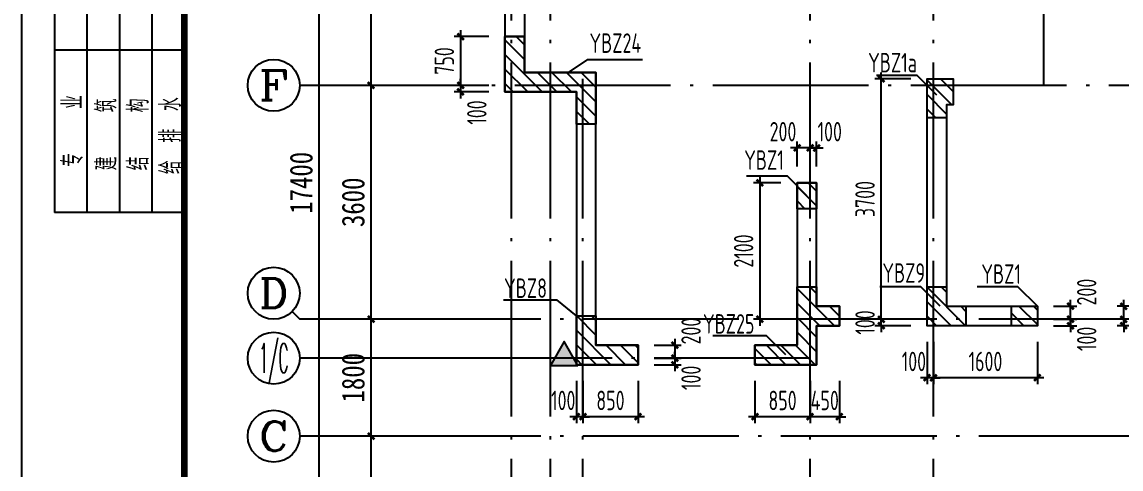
# Model space of a CAD drawing. Extents: x -144902 to 588294, y -160863 to 65494.
# Drawn here: x -20400 to -3474, y 45546 to 52426 of the extents above; entities that cross this region are included whole.
import ezdxf
from ezdxf.enums import TextEntityAlignment as Align

# ---------------------------------------------------------------- set-up
doc = ezdxf.new("R2010")
doc.units = 0
doc.header["$LTSCALE"] = 100
doc.linetypes.add('ACAD_ISO04W100', pattern=[30.5, 24, -3, 0.5, -3])
doc.linetypes.add('DASHED', pattern=[0.75, 0.5, -0.25])
doc.layers.get('0').update_dxf_attribs({"linetype": 'CONTINUOUS'})
doc.layers.get('Defpoints').update_dxf_attribs({"linetype": 'CONTINUOUS'})
for name, color, linetype in [('1508', 2, 'CONTINUOUS'), ('AXIS', 3, 'CONTINUOUS'), ('AXIS_TEXT', 7, 'CONTINUOUS'), ('colu', 255, 'CONTINUOUS'), ('COLU_DASH', 9, 'DASHED'), ('DIM', 3, 'CONTINUOUS'), ('DOTE', 253, 'ACAD_ISO04W100'), ('hatch1', 253, 'CONTINUOUS'), ('PUB_TITLE', 4, 'CONTINUOUS'), ('TEXT', 7, 'CONTINUOUS'), ('THIN', 7, 'CONTINUOUS'), ('tk', 7, 'CONTINUOUS'), ('砼墙', 3, 'CONTINUOUS'), ('门', 174, 'CONTINUOUS')]:
    doc.layers.add(name, color=color, linetype=linetype)
doc.styles.add('_HZTXT', font='complex.shx', dxfattribs={"width": 0.7, "bigfont": 'tssdchn.shx'})
doc.styles.add('COMPLEX', font='COMPLEX')
doc.styles.add('DIM_FONT', font='SIMHEI.TTF', dxfattribs={"width": 0.8})
doc.styles.add('DX', font='tssdeng.shx', dxfattribs={"width": 0.7, "bigfont": 'tssdchn.shx'})
doc.styles.get("Standard").update_dxf_attribs({"font": 'tssdeng.shx', "width": 0.7, "bigfont": 'tssdchn.shx'})
doc.styles.add('TSSD_Dimension', font='Tssdeng.shx', dxfattribs={"width": 0.7, "bigfont": 'tssdchn.shx'})
doc.dimstyles.new('_TCH_ARCH&&100', dxfattribs={"dimtxt": 350, "dimasz": 100, "dimexe": 250, "dimexo": 300, "dimgap": 100, "dimtad": 1, "dimdec": 0, "dimzin": 0, "dimdsep": 46, "dimtxsty": 'DIM_FONT', "dimblk": 'ARCHTICK', "dimcen": 0.09, "dimclrt": 7, "dimazin": 2, "dimtfac": 1, "dimtdec": 0, "dimtix": 1, "dimtmove": 2, "dimatfit": 3, "dimfxl": 1, "dimtolj": 1, "dimtzin": 0, "dimarcsym": 0})
doc.dimstyles.new('TSSD_100_100', dxfattribs={"dimtxt": 300, "dimasz": 100, "dimexe": 100, "dimexo": 250, "dimgap": 100, "dimtad": 1, "dimdec": 0, "dimzin": 0, "dimdsep": 46, "dimtxsty": 'TSSD_Dimension', "dimblk": 'ARCHTICK', "dimcen": 0, "dimdle": 100, "dimclrt": 7, "dimadec": 0, "dimazin": 0, "dimtfac": 1, "dimtdec": 0, "dimtix": 1, "dimtmove": 2, "dimatfit": 3, "dimfxl": 1, "dimtolj": 1, "dimtzin": 0, "dimarcsym": 0})
pattern_1 = [(135, (18775.13, -16.22), (112.2532, 112.2532), [])]

# ---------------------------------------------------------------- blocks, each defined once
blk = doc.blocks.new('A1tk')
at = {"layer": 'PUB_TITLE'}
for p, q in [((500, 58400), (500, 43400)), ((1000, 58400), (1000, 43400)), ((1500, 58400), (1500, 43400)), ((2000, 58400), (2000, 43400)), ((2500, 45900), (500, 45900)), ((2500, 43400), (500, 43400))]:
    blk.add_line(p, q, dxfattribs=at)
at = {"layer": 'tk', "color": 5}
blk.add_lwpolyline([(0, 0), (0, 59400), (84100, 59400), (84100, 0)], close=True, dxfattribs=at)
at = {"layer": 'tk', "const_width": 100}
blk.add_lwpolyline([(2500, 1000), (83100, 1000), (83100, 58400), (2500, 58400)], close=True, dxfattribs=at)
at = {"layer": 'PUB_TITLE', "style": 'DX', "width": 0.7}
for s, p in [('专     业', (762, 44655)), ('建     筑', (1283, 44602, 2200)), ('结     构', (1774, 44602, 2200)), ('给  排  水', (2271, 44582, 2200))]:
    blk.add_text(s, height=320, rotation=90, dxfattribs=at).set_placement(p, align=Align.MIDDLE)
blk = doc.blocks.new('_ArchTick')
at = {"color": 0, "linetype": 'ByBlock', "const_width": 0.4}
blk.add_lwpolyline([(-0.5, -0.5), (0.5, 0.5)], dxfattribs=at)
blk = doc.blocks.new('*D507')
at = {"layer": 'AXIS', "color": 0, "lineweight": -2}
for p, q in [((-14162, 46051), (-15273, 46051)), ((-15023, 43051), (-15023, 46051)), ((-14162, 43051), (-15273, 43051))]:
    blk.add_line(p, q, dxfattribs=at)
at = {"layer": 'Defpoints', "color": 0}
for p in [(-15023, 46051), (-13862, 46051), (-13862, 43051)]:
    blk.add_point(p, dxfattribs=at)
at = {"layer": 'AXIS', "color": 0, "lineweight": -2, "xscale": 100, "yscale": 100, "zscale": 100}
for p, rotation in [((-15023, 46051), 90), ((-15023, 43051), 270)]:
    blk.add_blockref('_ArchTick', p, dxfattribs=dict(at, rotation=rotation))
at = {"layer": 'AXIS', "color": 7, "insert": (-15298, 44551), "char_height": 350, "attachment_point": 5, "rotation": 90, "style": 'DIM_FONT'}
blk.add_mtext('\\A1;3000', dxfattribs=at)
blk = doc.blocks.new('*D508')
at = {"layer": 'AXIS', "color": 0, "lineweight": -2}
for p, q in [((-14162, 47851), (-15273, 47851)), ((-15023, 46051), (-15023, 47851)), ((-14162, 46051), (-15273, 46051))]:
    blk.add_line(p, q, dxfattribs=at)
at = {"layer": 'Defpoints', "color": 0}
for p in [(-15023, 47851), (-13862, 47851), (-13862, 46051)]:
    blk.add_point(p, dxfattribs=at)
at = {"layer": 'AXIS', "color": 0, "lineweight": -2, "xscale": 100, "yscale": 100, "zscale": 100}
for p, rotation in [((-15023, 47851), 90), ((-15023, 46051), 270)]:
    blk.add_blockref('_ArchTick', p, dxfattribs=dict(at, rotation=rotation))
at = {"layer": 'AXIS', "color": 7, "insert": (-15298, 46951), "char_height": 350, "attachment_point": 5, "rotation": 90, "style": 'DIM_FONT'}
blk.add_mtext('\\A1;1800', dxfattribs=at)
blk = doc.blocks.new('*D509')
at = {"layer": 'AXIS', "color": 0, "lineweight": -2}
for p, q in [((-14162, 51451), (-15273, 51451)), ((-15023, 47851), (-15023, 51451)), ((-14162, 47851), (-15273, 47851))]:
    blk.add_line(p, q, dxfattribs=at)
at = {"layer": 'Defpoints', "color": 0}
for p in [(-15023, 51451), (-13862, 51451), (-13862, 47851)]:
    blk.add_point(p, dxfattribs=at)
at = {"layer": 'AXIS', "color": 0, "lineweight": -2, "xscale": 100, "yscale": 100, "zscale": 100}
for p, rotation in [((-15023, 51451), 90), ((-15023, 47851), 270)]:
    blk.add_blockref('_ArchTick', p, dxfattribs=dict(at, rotation=rotation))
at = {"layer": 'AXIS', "color": 7, "insert": (-15298, 49651), "char_height": 350, "attachment_point": 5, "rotation": 90, "style": 'DIM_FONT'}
blk.add_mtext('\\A1;3600', dxfattribs=at)
blk = doc.blocks.new('*D510')
at = {"layer": 'AXIS', "color": 0, "lineweight": -2}
for p, q in [((-14162, 54451), (-15273, 54451)), ((-15023, 51451), (-15023, 54451)), ((-14162, 51451), (-15273, 51451))]:
    blk.add_line(p, q, dxfattribs=at)
at = {"layer": 'Defpoints', "color": 0}
for p in [(-15023, 54451), (-13862, 54451), (-13862, 51451)]:
    blk.add_point(p, dxfattribs=at)
at = {"layer": 'AXIS', "color": 0, "lineweight": -2, "xscale": 100, "yscale": 100, "zscale": 100}
for p, rotation in [((-15023, 54451), 90), ((-15023, 51451), 270)]:
    blk.add_blockref('_ArchTick', p, dxfattribs=dict(at, rotation=rotation))
at = {"layer": 'AXIS', "color": 7, "insert": (-15298, 52951), "char_height": 350, "attachment_point": 5, "rotation": 90, "style": 'DIM_FONT'}
blk.add_mtext('\\A1;3000', dxfattribs=at)
blk = doc.blocks.new('*D513')
at = {"layer": 'AXIS', "color": 0, "lineweight": -2}
for p, q in [((-14162, 58651), (-16073, 58651)), ((-15823, 41251), (-15823, 58651)), ((-14162, 41251), (-16073, 41251))]:
    blk.add_line(p, q, dxfattribs=at)
at = {"layer": 'Defpoints', "color": 0}
for p in [(-15823, 58651), (-13862, 58651, 0), (-13862, 41251)]:
    blk.add_point(p, dxfattribs=at)
at = {"layer": 'AXIS', "color": 0, "lineweight": -2, "xscale": 100, "yscale": 100, "zscale": 100}
for p, rotation in [((-15823, 58651), 90), ((-15823, 41251), 270)]:
    blk.add_blockref('_ArchTick', p, dxfattribs=dict(at, rotation=rotation))
at = {"layer": 'AXIS', "color": 7, "insert": (-16098, 49951), "char_height": 350, "attachment_point": 5, "rotation": 90, "style": 'DIM_FONT'}
blk.add_mtext('\\A1;17400', dxfattribs=at)
blk = doc.blocks.new('_AXISO')
blk.add_circle((0, 0), 0.5)
at = {"layer": 'AXIS_TEXT', "style": 'COMPLEX', "width": 1.041667}
blk.add_attdef('A', text='', height=0.56, dxfattribs=at).set_placement((-0.25, -0.28), (0.25, -0.28), align=Align.FIT)
blk = doc.blocks.new('*D581')
at = {"layer": 'Defpoints', "color": 0}
for p in [(-8262, 47151), (-7812, 47151), (-8262, 46351)]:
    blk.add_point(p, dxfattribs=at)
at = {"layer": 'DIM', "color": 0, "lineweight": -2}
for p, q in [((-8262, 46901), (-8262, 46251)), ((-7812, 46901), (-7812, 46251)), ((-8262, 46351), (-8362, 46351)), ((-7812, 46351), (-8262, 46351)), ((-7812, 46351), (-7712, 46351))]:
    blk.add_line(p, q, dxfattribs=at)
at = {"layer": 'DIM', "color": 0, "lineweight": -2, "xscale": 100, "yscale": 100, "zscale": 100}
blk.add_blockref('_ArchTick', (-8262, 46351), dxfattribs=at)
at = {"layer": 'DIM', "color": 0, "lineweight": -2, "xscale": 100, "yscale": 100, "zscale": 100, "rotation": 180.0000000000009}
blk.add_blockref('_ArchTick', (-7812, 46351), dxfattribs=at)
at = {"layer": 'DIM', "color": 7, "insert": (-8037, 46601), "char_height": 300, "attachment_point": 5, "style": 'TSSD_Dimension'}
blk.add_mtext('\\A1;450', dxfattribs=at)
blk = doc.blocks.new('*D582')
at = {"layer": 'Defpoints', "color": 0}
for p in [(-9112, 47151), (-8262, 47151), (-9112, 46351)]:
    blk.add_point(p, dxfattribs=at)
at = {"layer": 'DIM', "color": 0, "lineweight": -2}
for p, q in [((-9112, 46901), (-9112, 46251)), ((-8262, 46901), (-8262, 46251)), ((-8162, 46351), (-9212, 46351))]:
    blk.add_line(p, q, dxfattribs=at)
at = {"layer": 'DIM', "color": 0, "lineweight": -2, "xscale": 100, "yscale": 100, "zscale": 100}
for p, rotation in [((-9112, 46351), 179.9999999999995), ((-8262, 46351), 359.9999999999995)]:
    blk.add_blockref('_ArchTick', p, dxfattribs=dict(at, rotation=rotation))
at = {"layer": 'DIM', "color": 7, "insert": (-8687, 46601), "char_height": 300, "attachment_point": 5, "style": 'TSSD_Dimension'}
blk.add_mtext('\\A1;850', dxfattribs=at)
blk = doc.blocks.new('*D590')
at = {"layer": 'Defpoints', "color": 0}
for p in [(-6362, 47751), (-4762, 47751), (-6362, 46951)]:
    blk.add_point(p, dxfattribs=at)
at = {"layer": 'DIM', "color": 0, "lineweight": -2}
for p, q in [((-6362, 47501), (-6362, 46851)), ((-4762, 47501), (-4762, 46851)), ((-4662, 46951), (-6462, 46951))]:
    blk.add_line(p, q, dxfattribs=at)
at = {"layer": 'DIM', "color": 0, "lineweight": -2, "xscale": 100, "yscale": 100, "zscale": 100, "rotation": 180}
blk.add_blockref('_ArchTick', (-6362, 46951), dxfattribs=at)
at = {"layer": 'DIM', "color": 0, "lineweight": -2, "xscale": 100, "yscale": 100, "zscale": 100}
blk.add_blockref('_ArchTick', (-4762, 46951), dxfattribs=at)
at = {"layer": 'DIM', "color": 7, "insert": (-5562, 47201), "char_height": 300, "attachment_point": 5, "style": 'TSSD_Dimension'}
blk.add_mtext('\\A1;1600', dxfattribs=at)
blk = doc.blocks.new('*D591')
at = {"layer": 'Defpoints', "color": 0}
for p in [(-6462, 47751), (-6362, 47751), (-6462, 46951)]:
    blk.add_point(p, dxfattribs=at)
at = {"layer": 'DIM', "color": 0, "lineweight": -2}
for p, q in [((-6462, 47501), (-6462, 46851)), ((-6362, 47501), (-6362, 46851)), ((-6462, 46951), (-6562, 46951)), ((-6362, 46951), (-6462, 46951)), ((-6362, 46951), (-6262, 46951))]:
    blk.add_line(p, q, dxfattribs=at)
at = {"layer": 'DIM', "color": 0, "lineweight": -2, "xscale": 100, "yscale": 100, "zscale": 100}
blk.add_blockref('_ArchTick', (-6462, 46951), dxfattribs=at)
at = {"layer": 'DIM', "color": 0, "lineweight": -2, "xscale": 100, "yscale": 100, "zscale": 100, "rotation": 180}
blk.add_blockref('_ArchTick', (-6362, 46951), dxfattribs=at)
at = {"layer": 'DIM', "color": 7, "insert": (-6664, 47201), "char_height": 300, "attachment_point": 5, "style": 'TSSD_Dimension'}
blk.add_mtext('\\A1;100', dxfattribs=at)
blk = doc.blocks.new('*D668')
at = {"layer": 'Defpoints', "color": 0}
for p in [(-12962, 52201), (-13645, 51451), (-12962, 51451)]:
    blk.add_point(p, dxfattribs=at)
at = {"layer": 'DIM', "color": 0, "lineweight": -2}
for p, q in [((-13645, 52301), (-13645, 51351)), ((-13212, 52201), (-13745, 52201)), ((-13212, 51451), (-13745, 51451))]:
    blk.add_line(p, q, dxfattribs=at)
at = {"layer": 'DIM', "color": 0, "lineweight": -2, "xscale": 100, "yscale": 100, "zscale": 100}
for p, rotation in [((-13645, 52201), 90), ((-13645, 51451), 270)]:
    blk.add_blockref('_ArchTick', p, dxfattribs=dict(at, rotation=rotation))
at = {"layer": 'DIM', "color": 7, "insert": (-13895, 51826), "char_height": 300, "attachment_point": 5, "rotation": 90, "style": 'TSSD_Dimension'}
blk.add_mtext('\\A1;750', dxfattribs=at)
blk = doc.blocks.new('*D669')
at = {"layer": 'Defpoints', "color": 0}
for p in [(-13645, 51351), (-12962, 51451), (-12962, 51351)]:
    blk.add_point(p, dxfattribs=at)
at = {"layer": 'DIM', "color": 0, "lineweight": -2}
for p, q in [((-13645, 51451), (-13645, 51551)), ((-13212, 51451), (-13745, 51451)), ((-13212, 51351), (-13745, 51351)), ((-13645, 51451), (-13645, 51351)), ((-13645, 51351), (-13645, 51251))]:
    blk.add_line(p, q, dxfattribs=at)
at = {"layer": 'DIM', "color": 0, "lineweight": -2, "xscale": 100, "yscale": 100, "zscale": 100}
for p, rotation in [((-13645, 51451), 270), ((-13645, 51351), 90)]:
    blk.add_blockref('_ArchTick', p, dxfattribs=dict(at, rotation=rotation))
at = {"layer": 'DIM', "color": 7, "insert": (-13395, 51033), "char_height": 300, "attachment_point": 5, "rotation": 90, "style": 'TSSD_Dimension'}
blk.add_mtext('\\A1;100', dxfattribs=at)
blk = doc.blocks.new('*D670')
at = {"layer": 'Defpoints', "color": 0}
for p in [(-10912, 47451), (-10912, 47251), (-10346, 47251)]:
    blk.add_point(p, dxfattribs=at)
at = {"layer": 'DIM', "color": 0, "lineweight": -2}
for p, q in [((-10662, 47451), (-10246, 47451)), ((-10346, 47551), (-10346, 47151)), ((-10662, 47251), (-10246, 47251))]:
    blk.add_line(p, q, dxfattribs=at)
at = {"layer": 'DIM', "color": 0, "lineweight": -2, "xscale": 100, "yscale": 100, "zscale": 100}
for p, rotation in [((-10346, 47451), 90), ((-10346, 47251), 270)]:
    blk.add_blockref('_ArchTick', p, dxfattribs=dict(at, rotation=rotation))
at = {"layer": 'DIM', "color": 7, "insert": (-10096, 47669), "char_height": 300, "attachment_point": 5, "rotation": 90, "style": 'TSSD_Dimension'}
blk.add_mtext('\\A1;200', dxfattribs=at)
blk = doc.blocks.new('*D671')
at = {"layer": 'Defpoints', "color": 0}
for p in [(-10912, 47251), (-10912, 47151), (-10346, 47151)]:
    blk.add_point(p, dxfattribs=at)
at = {"layer": 'DIM', "color": 0, "lineweight": -2}
for p, q in [((-10662, 47251), (-10246, 47251)), ((-10346, 47251), (-10346, 47351)), ((-10346, 47251), (-10346, 47151)), ((-10662, 47151), (-10246, 47151)), ((-10346, 47151), (-10346, 47051))]:
    blk.add_line(p, q, dxfattribs=at)
at = {"layer": 'DIM', "color": 0, "lineweight": -2, "xscale": 100, "yscale": 100, "zscale": 100}
for p, rotation in [((-10346, 47251), 270), ((-10346, 47151), 90)]:
    blk.add_blockref('_ArchTick', p, dxfattribs=dict(at, rotation=rotation))
at = {"layer": 'DIM', "color": 7, "insert": (-10096, 46949), "char_height": 300, "attachment_point": 5, "rotation": 90, "style": 'TSSD_Dimension'}
blk.add_mtext('\\A1;100', dxfattribs=at)
blk = doc.blocks.new('*D672')
at = {"layer": 'Defpoints', "color": 0}
for p in [(-11762, 47151), (-10912, 47151), (-11762, 46351)]:
    blk.add_point(p, dxfattribs=at)
at = {"layer": 'DIM', "color": 0, "lineweight": -2}
for p, q in [((-11762, 46901), (-11762, 46251)), ((-10912, 46901), (-10912, 46251)), ((-10812, 46351), (-11862, 46351))]:
    blk.add_line(p, q, dxfattribs=at)
at = {"layer": 'DIM', "color": 0, "lineweight": -2, "xscale": 100, "yscale": 100, "zscale": 100, "rotation": 180}
blk.add_blockref('_ArchTick', (-11762, 46351), dxfattribs=at)
at = {"layer": 'DIM', "color": 0, "lineweight": -2, "xscale": 100, "yscale": 100, "zscale": 100}
blk.add_blockref('_ArchTick', (-10912, 46351), dxfattribs=at)
at = {"layer": 'DIM', "color": 7, "insert": (-11337, 46601), "char_height": 300, "attachment_point": 5, "style": 'TSSD_Dimension'}
blk.add_mtext('\\A1;850', dxfattribs=at)
blk = doc.blocks.new('*D673')
at = {"layer": 'Defpoints', "color": 0}
for p in [(-11862, 47151), (-11762, 47151), (-11862, 46351)]:
    blk.add_point(p, dxfattribs=at)
at = {"layer": 'DIM', "color": 0, "lineweight": -2}
for p, q in [((-11862, 46901), (-11862, 46251)), ((-11762, 46901), (-11762, 46251)), ((-11862, 46351), (-11962, 46351)), ((-11762, 46351), (-11862, 46351)), ((-11762, 46351), (-11662, 46351))]:
    blk.add_line(p, q, dxfattribs=at)
at = {"layer": 'DIM', "color": 0, "lineweight": -2, "xscale": 100, "yscale": 100, "zscale": 100}
blk.add_blockref('_ArchTick', (-11862, 46351), dxfattribs=at)
at = {"layer": 'DIM', "color": 0, "lineweight": -2, "xscale": 100, "yscale": 100, "zscale": 100, "rotation": 180}
blk.add_blockref('_ArchTick', (-11762, 46351), dxfattribs=at)
at = {"layer": 'DIM', "color": 7, "insert": (-12064, 46601), "char_height": 300, "attachment_point": 5, "style": 'TSSD_Dimension'}
blk.add_mtext('\\A1;100', dxfattribs=at)
blk = doc.blocks.new('*D717')
at = {"layer": 'Defpoints', "color": 0}
for p in [(-7166, 47851), (-6462, 47851), (-6462, 47751)]:
    blk.add_point(p, dxfattribs=at)
at = {"layer": 'DIM', "color": 0, "lineweight": -2}
for p, q in [((-7166, 47851), (-7166, 47951)), ((-6712, 47851), (-7266, 47851)), ((-6712, 47751), (-7266, 47751)), ((-7166, 47751), (-7166, 47851)), ((-7166, 47751), (-7166, 47651))]:
    blk.add_line(p, q, dxfattribs=at)
at = {"layer": 'DIM', "color": 0, "lineweight": -2, "xscale": 100, "yscale": 100, "zscale": 100}
for p, rotation in [((-7166, 47851), 270), ((-7166, 47751), 90)]:
    blk.add_blockref('_ArchTick', p, dxfattribs=dict(at, rotation=rotation))
at = {"layer": 'DIM', "color": 7, "insert": (-7416, 47801), "char_height": 300, "attachment_point": 5, "rotation": 90, "style": 'TSSD_Dimension'}
blk.add_mtext('\\A1;100', dxfattribs=at)
blk = doc.blocks.new('*D718')
at = {"layer": 'Defpoints', "color": 0}
for p in [(-7166, 51551), (-6462, 51551), (-6462, 47851)]:
    blk.add_point(p, dxfattribs=at)
at = {"layer": 'DIM', "color": 0, "lineweight": -2}
for p, q in [((-7166, 47751), (-7166, 51651)), ((-6712, 51551), (-7266, 51551)), ((-6712, 47851), (-7266, 47851))]:
    blk.add_line(p, q, dxfattribs=at)
at = {"layer": 'DIM', "color": 0, "lineweight": -2, "xscale": 100, "yscale": 100, "zscale": 100}
for p, rotation in [((-7166, 51551), 90), ((-7166, 47851), 270)]:
    blk.add_blockref('_ArchTick', p, dxfattribs=dict(at, rotation=rotation))
at = {"layer": 'DIM', "color": 7, "insert": (-7416, 49701), "char_height": 300, "attachment_point": 5, "rotation": 90, "style": 'TSSD_Dimension'}
blk.add_mtext('\\A1;3700', dxfattribs=at)
blk = doc.blocks.new('*D719')
at = {"layer": 'Defpoints', "color": 0}
for p in [(-8462, 49951), (-9036, 47851), (-8462, 47851)]:
    blk.add_point(p, dxfattribs=at)
at = {"layer": 'DIM', "color": 0, "lineweight": -2}
for p, q in [((-8712, 49951), (-9136, 49951)), ((-9036, 50051), (-9036, 47751)), ((-8712, 47851), (-9136, 47851))]:
    blk.add_line(p, q, dxfattribs=at)
at = {"layer": 'DIM', "color": 0, "lineweight": -2, "xscale": 100, "yscale": 100, "zscale": 100}
for p, rotation in [((-9036, 49951), 90), ((-9036, 47851), 270)]:
    blk.add_blockref('_ArchTick', p, dxfattribs=dict(at, rotation=rotation))
at = {"layer": 'DIM', "color": 7, "insert": (-9286, 48901), "char_height": 300, "attachment_point": 5, "rotation": 90, "style": 'TSSD_Dimension'}
blk.add_mtext('\\A1;2100', dxfattribs=at)
blk = doc.blocks.new('*D722')
at = {"layer": 'Defpoints', "color": 0}
for p in [(-3433, 47851), (-2828, 47851), (-2662, 47751)]:
    blk.add_point(p, dxfattribs=at)
at = {"layer": 'DIM', "color": 0, "lineweight": -2}
for p, q in [((-3433, 47851), (-3433, 47951)), ((-3078, 47851), (-3533, 47851)), ((-2912, 47751), (-3533, 47751)), ((-3433, 47751), (-3433, 47851)), ((-3433, 47751), (-3433, 47651))]:
    blk.add_line(p, q, dxfattribs=at)
at = {"layer": 'DIM', "color": 0, "lineweight": -2, "xscale": 100, "yscale": 100, "zscale": 100}
for p, rotation in [((-3433, 47851), 270), ((-3433, 47751), 90)]:
    blk.add_blockref('_ArchTick', p, dxfattribs=dict(at, rotation=rotation))
at = {"layer": 'DIM', "color": 7, "insert": (-3183, 47549), "char_height": 300, "attachment_point": 5, "rotation": 90, "style": 'TSSD_Dimension'}
blk.add_mtext('\\A1;100', dxfattribs=at)
blk = doc.blocks.new('*D723')
at = {"layer": 'Defpoints', "color": 0}
for p in [(-3433, 48051), (-2662, 48051), (-2828, 47851)]:
    blk.add_point(p, dxfattribs=at)
at = {"layer": 'DIM', "color": 0, "lineweight": -2}
for p, q in [((-3433, 48051), (-3433, 48151)), ((-2912, 48051), (-3533, 48051)), ((-3433, 47851), (-3433, 48051)), ((-3078, 47851), (-3533, 47851)), ((-3433, 47851), (-3433, 47751))]:
    blk.add_line(p, q, dxfattribs=at)
at = {"layer": 'DIM', "color": 0, "lineweight": -2, "xscale": 100, "yscale": 100, "zscale": 100}
for p, rotation in [((-3433, 48051), 270), ((-3433, 47851), 90)]:
    blk.add_blockref('_ArchTick', p, dxfattribs=dict(at, rotation=rotation))
at = {"layer": 'DIM', "color": 7, "insert": (-3183, 48269), "char_height": 300, "attachment_point": 5, "rotation": 90, "style": 'TSSD_Dimension'}
blk.add_mtext('\\A1;200', dxfattribs=at)
blk = doc.blocks.new('*D724')
at = {"layer": 'Defpoints', "color": 0}
for p in [(-4762, 47851), (-4762, 47751), (-4253, 47851)]:
    blk.add_point(p, dxfattribs=at)
at = {"layer": 'DIM', "color": 0, "lineweight": -2}
for p, q in [((-4253, 47851), (-4253, 47951)), ((-4512, 47851), (-4153, 47851)), ((-4512, 47751), (-4153, 47751)), ((-4253, 47751), (-4253, 47851)), ((-4253, 47751), (-4253, 47651))]:
    blk.add_line(p, q, dxfattribs=at)
at = {"layer": 'DIM', "color": 0, "lineweight": -2, "xscale": 100, "yscale": 100, "zscale": 100}
for p, rotation in [((-4253, 47851), 270), ((-4253, 47751), 90)]:
    blk.add_blockref('_ArchTick', p, dxfattribs=dict(at, rotation=rotation))
at = {"layer": 'DIM', "color": 7, "insert": (-4003, 47549), "char_height": 300, "attachment_point": 5, "rotation": 90, "style": 'TSSD_Dimension'}
blk.add_mtext('\\A1;100', dxfattribs=at)
blk = doc.blocks.new('*D725')
at = {"layer": 'Defpoints', "color": 0}
for p in [(-4762, 48051), (-4253, 48051), (-4762, 47851)]:
    blk.add_point(p, dxfattribs=at)
at = {"layer": 'DIM', "color": 0, "lineweight": -2}
for p, q in [((-4253, 48051), (-4253, 48151)), ((-4512, 48051), (-4153, 48051)), ((-4253, 47851), (-4253, 48051)), ((-4512, 47851), (-4153, 47851)), ((-4253, 47851), (-4253, 47751))]:
    blk.add_line(p, q, dxfattribs=at)
at = {"layer": 'DIM', "color": 0, "lineweight": -2, "xscale": 100, "yscale": 100, "zscale": 100}
for p, rotation in [((-4253, 48051), 270), ((-4253, 47851), 90)]:
    blk.add_blockref('_ArchTick', p, dxfattribs=dict(at, rotation=rotation))
at = {"layer": 'DIM', "color": 7, "insert": (-4003, 48269), "char_height": 300, "attachment_point": 5, "rotation": 90, "style": 'TSSD_Dimension'}
blk.add_mtext('\\A1;200', dxfattribs=at)
blk = doc.blocks.new('*D728')
at = {"layer": 'Defpoints', "color": 0}
for p in [(-8262, 50488), (-8262, 49951), (-8162, 49951)]:
    blk.add_point(p, dxfattribs=at)
at = {"layer": 'DIM', "color": 0, "lineweight": -2}
for p, q in [((-8262, 50488), (-8362, 50488)), ((-8262, 50201), (-8262, 50588)), ((-8162, 50488), (-8262, 50488)), ((-8162, 50201), (-8162, 50588)), ((-8162, 50488), (-8062, 50488))]:
    blk.add_line(p, q, dxfattribs=at)
at = {"layer": 'DIM', "color": 0, "lineweight": -2, "xscale": 100, "yscale": 100, "zscale": 100}
blk.add_blockref('_ArchTick', (-8262, 50488), dxfattribs=at)
at = {"layer": 'DIM', "color": 0, "lineweight": -2, "xscale": 100, "yscale": 100, "zscale": 100, "rotation": 180}
blk.add_blockref('_ArchTick', (-8162, 50488), dxfattribs=at)
at = {"layer": 'DIM', "color": 7, "insert": (-7960, 50738), "char_height": 300, "attachment_point": 5, "style": 'TSSD_Dimension'}
blk.add_mtext('\\A1;100', dxfattribs=at)
blk = doc.blocks.new('*D729')
at = {"layer": 'Defpoints', "color": 0}
for p in [(-8462, 50488), (-8462, 49951), (-8262, 49951)]:
    blk.add_point(p, dxfattribs=at)
at = {"layer": 'DIM', "color": 0, "lineweight": -2}
for p, q in [((-8462, 50488), (-8562, 50488)), ((-8462, 50201), (-8462, 50588)), ((-8262, 50488), (-8462, 50488)), ((-8262, 50201), (-8262, 50588)), ((-8262, 50488), (-8162, 50488))]:
    blk.add_line(p, q, dxfattribs=at)
at = {"layer": 'DIM', "color": 0, "lineweight": -2, "xscale": 100, "yscale": 100, "zscale": 100}
blk.add_blockref('_ArchTick', (-8462, 50488), dxfattribs=at)
at = {"layer": 'DIM', "color": 0, "lineweight": -2, "xscale": 100, "yscale": 100, "zscale": 100, "rotation": 180}
blk.add_blockref('_ArchTick', (-8262, 50488), dxfattribs=at)
at = {"layer": 'DIM', "color": 7, "insert": (-8680, 50738), "char_height": 300, "attachment_point": 5, "style": 'TSSD_Dimension'}
blk.add_mtext('\\A1;200', dxfattribs=at)

msp = doc.modelspace()

# ---------------------------------------------------------------- hatches: boundary and pattern name
at = {"layer": 'hatch1'}
h = msp.add_hatch(dxfattribs=at)
h.set_pattern_fill('ANSI31', color=256, scale=50, style=0)
h.set_pattern_definition(pattern_1)
h.paths.add_polyline_path([(-11561.704, 51651.405), (-11561.704, 50851.407), (-11861.704, 50851.407), (-11861.704, 51351.408), (-12961.704, 51351.419), (-12961.704, 52201.418), (-12661.704, 52201.418), (-12661.704, 51651.416)])
h = msp.add_hatch(dxfattribs=at)
h.set_pattern_fill('ANSI31', color=256, scale=50, style=0)
h.set_pattern_definition([(135, (13432.28, -16.22), (112.2532, 112.2532), [])])
h.paths.add_polyline_path([(-6161.704, 50951.418), (-6461.704, 50951.418), (-6461.704, 51551.418), (-6061.704, 51551.418), (-6061.704, 51151.418), (-6161.704, 51151.418)])
h = msp.add_hatch(dxfattribs=at)
h.set_pattern_fill('ANSI31', color=256, scale=50, style=0)
h.set_pattern_definition(pattern_1)
h.paths.add_polyline_path([(-8161.704, 49951.407), (-8161.704, 49551.407), (-8461.704, 49551.407), (-8461.704, 49951.407)])
h = msp.add_hatch(dxfattribs=at)
h.set_pattern_fill('ANSI31', color=256, scale=50, style=0)
h.set_pattern_definition(pattern_1)
h.paths.add_polyline_path([(-7811.704, 48051.418), (-7811.704, 47751.418), (-8161.704, 47751.418), (-8161.704, 47151.417), (-9111.704, 47151.417), (-9111.704, 47451.417), (-8461.704, 47451.417), (-8461.704, 48351.418), (-8161.704, 48351.418), (-8161.704, 48051.418)])
h = msp.add_hatch(dxfattribs=at)
h.set_pattern_fill('ANSI31', color=256, scale=50, style=0)
h.set_pattern_definition(pattern_1)
h.paths.add_polyline_path([(-5861.704, 48051.407), (-5861.704, 47751.407), (-6461.704, 47751.407), (-6461.704, 48351.407), (-6161.704, 48351.407), (-6161.704, 48051.407)])
h = msp.add_hatch(dxfattribs=at)
h.set_pattern_fill('ANSI31', color=256, scale=50, style=0)
h.set_pattern_definition(pattern_1)
h.paths.add_polyline_path([(-10911.704, 47451.417), (-10911.704, 47151.417), (-11861.704, 47151.417), (-11861.704, 47901.407), (-11561.704, 47901.407), (-11561.704, 47451.417)])
h = msp.add_hatch(dxfattribs=at)
h.set_pattern_fill('ANSI31', color=256, scale=50, style=0)
h.set_pattern_definition(pattern_1)
h.paths.add_polyline_path([(-4761.704, 48051.407), (-4761.704, 47751.407), (-5161.704, 47751.407), (-5161.704, 48051.407)])
at = {"layer": 'TEXT'}
msp.add_hatch(color=256, dxfattribs=at).paths.add_polyline_path([(-12049.615, 47505.888), (-11837.525, 47138.538), (-12261.704, 47138.538)])

# ---------------------------------------------------------------- linework, layer by layer
at = {"layer": 'AXIS'}
for p, q in [((-13461.704, 51451.407, 0), (-16123.062, 51451.407, 0)), ((-16240.22, 47968.564, 0), (-16123.062, 47851.407, 0)), ((-13461.704, 47851.407, 0), (-16123.062, 47851.407, 0)), ((-13461.704, 47251.407, 0), (-16123.062, 47251.407, 0)), ((-13461.704, 46051.407, 0), (-16123.062, 46051.407, 0))]:
    msp.add_line(p, q, dxfattribs=at)
at = {"layer": 'colu', "color": 1}
for points in [[(-11561.704, 51651.405), (-11561.704, 50851.407), (-11861.704, 50851.407), (-11861.704, 51351.408), (-12961.704, 51351.419), (-12961.704, 52201.418), (-12661.704, 52201.418), (-12661.704, 51651.416), (-11561.704, 51651.405)], [(-6161.704, 50951.418), (-6461.704, 50951.418), (-6461.704, 51551.418), (-6061.704, 51551.418), (-6061.704, 51151.418), (-6161.704, 51151.418), (-6161.704, 50951.418)], [(-8161.704, 49951.407), (-8161.704, 49551.407), (-8461.704, 49551.407), (-8461.704, 49951.407), (-8161.704, 49951.407)], [(-7811.704, 48051.418), (-7811.704, 47751.418), (-8161.704, 47751.418), (-8161.704, 47151.417), (-9111.704, 47151.417), (-9111.704, 47451.417), (-8461.704, 47451.417), (-8461.704, 48351.418), (-8161.704, 48351.418), (-8161.704, 48051.418), (-7811.704, 48051.418)], [(-5861.704, 48051.407), (-5861.704, 47751.407), (-6461.704, 47751.407), (-6461.704, 48351.407), (-6161.704, 48351.407), (-6161.704, 48051.407), (-5861.704, 48051.407)], [(-10911.704, 47451.417), (-10911.704, 47151.417), (-11861.704, 47151.417), (-11861.704, 47901.407), (-11561.704, 47901.407), (-11561.704, 47451.417), (-10911.704, 47451.417)], [(-4761.704, 48051.407), (-4761.704, 47751.407), (-5161.704, 47751.407), (-5161.704, 48051.407), (-4761.704, 48051.407)]]:
    msp.add_lwpolyline(points, dxfattribs=at)
at = {"layer": 'COLU_DASH'}
msp.add_line((-6161.704, 50951.418), (-6461.704, 50951.418), dxfattribs=at)
at = {"layer": 'DOTE'}
for p, q in [((-12861.704, 40251.407), (-12861.704, 59651.407)), ((-12261.704, 40251.407), (-12261.704, 59651.407)), ((-8261.704, 40251.407), (-8261.704, 59651.407)), ((-6361.704, 40251.407), (-6361.704, 59651.407)), ((-4661.704, 51451.407), (-4661.704, 59651.407)), ((-11761.704, 40251.407), (-11761.704, 51551.407)), ((17038.296, 51451.407), (-13461.704, 51451.407)), ((27238.296, 47851.407), (-13861.704, 47851.407)), ((-8261.704, 47251.407), (-13861.704, 47251.407)), ((27238.296, 46051.407), (-13861.704, 46051.407))]:
    msp.add_line(p, q, dxfattribs=at)
at = {"layer": 'TEXT'}
msp.add_lwpolyline([(-11837.525, 47138.538), (-12049.615, 47505.888), (-12261.704, 47138.538)], close=True, dxfattribs=at)
at = {"layer": 'THIN', "color": 210}
for p in [(-12986.64, 48151.407), (-11861.704, 47901.407)]:
    msp.add_line(p, (-12161.704, 48151.407), dxfattribs=at)
at = {"layer": 'THIN', "color": 1}
for p in [(-9761.64, 47601.417), (-8636.704, 47301.417)]:
    msp.add_line(p, (-8936.704, 47601.417), dxfattribs=at)
msp.add_lwpolyline([(-11983.615, 51651.409), (-11683.615, 51851.409), (-10843.615, 51851.409)], dxfattribs=at)
at = {"layer": 'THIN', "color": 210}
for points in [[(-6311.704, 51301.418), (-6611.704, 51601.418), (-7241.704, 51601.418)], [(-8311.704, 49751.407), (-8611.704, 50051.407), (-9241.704, 50051.407)], [(-6258.255, 48051.407), (-6558.255, 48351.407), (-7188.255, 48351.407)], [(-4761.704, 48051.407), (-5061.704, 48351.407), (-5691.704, 48351.407)]]:
    msp.add_lwpolyline(points, dxfattribs=at)
at = {"layer": '砼墙', "elevation": 0}
for points in [[(-12961.704, 52201.418), (-12961.704, 51351.419), (-11861.704, 51351.408), (-11861.704, 47151.417), (-10911.704, 47151.417), (-10911.704, 47451.417), (-11561.704, 47451.417), (-11561.704, 51651.405), (-12661.704, 51651.416), (-12661.704, 52201.418)], [(-6461.704, 47751.407), (-6461.704, 51551.418), (-6061.704, 51551.418), (-6061.704, 51151.418), (-6161.704, 51151.418), (-6161.704, 48051.407), (-4761.704, 48051.407), (-4761.704, 47751.407)], [(-9111.704, 47451.417), (-9111.704, 47151.417), (-8161.704, 47151.417), (-8161.704, 47751.418), (-7811.704, 47751.418), (-7811.704, 48051.418), (-8161.704, 48051.418), (-8161.704, 49951.407), (-8461.704, 49951.407), (-8461.704, 48051.418), (-8461.704, 47451.417)]]:
    msp.add_lwpolyline(points, close=True, dxfattribs=at)
at = {"layer": '门'}
for p, q in [((-12961.704, 53701.418), (-12961.704, 52201.418)), ((-12661.704, 53701.418), (-12661.704, 52201.418))]:
    msp.add_line(p, q, dxfattribs=at)

# ---------------------------------------------------------------- block references
at = {"layer": '1508'}
msp.add_blockref('A1tk', (-20399.668, 6094.074), dxfattribs=at)
at = {"layer": 'AXIS'}
ref = msp.add_blockref('_AXISO', (-16523.062, 51451.407, 0), dxfattribs=dict(at, xscale=800, yscale=800, zscale=800))
ref.add_attrib('A', 'F', dxfattribs={"layer": 'AXIS_TEXT', "height": 452.548, "style": '_HZTXT', "width": 1.3125}).set_placement((-16749.336, 51225.133, 0), (-16296.788, 51225.133, 0), align=Align.FIT)
ref = msp.add_blockref('_AXISO', (-16523.062, 48251.407, 0), dxfattribs=dict(at, xscale=800, yscale=800, zscale=800))
ref.add_attrib('A', 'D', dxfattribs={"layer": 'AXIS_TEXT', "height": 452.548, "style": '_HZTXT', "width": 1.235294}).set_placement((-16749.336, 48025.133, 0), (-16296.788, 48025.133, 0), align=Align.FIT)
ref = msp.add_blockref('_AXISO', (-16523.062, 47251.407, 0), dxfattribs=dict(at, xscale=800, yscale=800, zscale=800))
ref.add_attrib('A', '1/C', dxfattribs={"layer": 'AXIS_TEXT', "height": 452.5483, "style": '_HZTXT', "width": 0.403846}).set_placement((-16749.336, 47025.133, 0), (-16296.788, 47025.133, 0), align=Align.FIT)
ref = msp.add_blockref('_AXISO', (-16523.062, 46051.407, 0), dxfattribs=dict(at, xscale=800, yscale=800, zscale=800))
ref.add_attrib('A', 'C', dxfattribs={"layer": 'AXIS_TEXT', "height": 452.548, "style": '_HZTXT', "width": 1.4}).set_placement((-16749.336, 45825.133, 0), (-16296.788, 45825.133, 0), align=Align.FIT)

# ---------------------------------------------------------------- texts
at = {"layer": 'TEXT', "color": 1, "width": 0.7}
for s, p in [('YBZ24', (-11660.456, 51951.409)), ('YBZ25', (-9911.976, 47629.498))]:
    msp.add_text(s, height=300, dxfattribs=at).set_placement(p)
at = {"layer": 'TEXT', "color": 210, "width": 0.7}
for s, p in [('YBZ1a', (-7368.907, 51650.569)), ('YBZ1', (-9277.089, 50151.407)), ('YBZ9', (-7149.051, 48412.836)), ('YBZ1', (-5624.777, 48396.641)), ('YBZ8', (-12975.438, 48179.488))]:
    msp.add_text(s, height=300, dxfattribs=at).set_placement(p)

# ---------------------------------------------------------------- dimensions: what is measured, and where the dimension line sits
at = {"layer": 'AXIS'}
for p1, p2, distance, picture, middle in [((-13861.704, 41251.407, 0), (-13861.704, 58651.407), 1961.358, '*D513', (-16098.062, 49951.407, 0)), ((-13861.704, 51451.407, 0), (-13861.704, 54451.407, 0), 1161.358, '*D510', (-15298.062, 52951.407, 0)), ((-13861.704, 47851.407, 0), (-13861.704, 51451.407, 0), 1161.358, '*D509', (-15298.062, 49651.407, 0)), ((-13861.704, 46051.407, 0), (-13861.704, 47851.407, 0), 1161.358, '*D508', (-15298.062, 46951.407, 0)), ((-13861.704, 43051.407, 0), (-13861.704, 46051.407, 0), 1161.358, '*D507', (-15298.062, 44551.407, 0))]:
    dim = msp.add_aligned_dim(p1=p1, p2=p2, distance=distance, dimstyle='_TCH_ARCH&&100', dxfattribs=at)
    dim.commit()
    dim.dimension.update_dxf_attribs({"geometry": picture, "text_midpoint": middle})
at = {"layer": 'DIM'}
for base, p1, p2, angle, picture, middle in [((-13645.219, 51451.407), (-12961.704, 52201.418), (-12961.704, 51451.407), 90, '*D668', (-13895.219, 51826.412)), ((-7166.048, 51551.418), (-6461.704, 47851.407), (-6461.704, 51551.418), 90, '*D718', (-7416.048, 49701.413)), ((-9035.799, 47851.407), (-8461.704, 49951.407), (-8461.704, 47851.407), 90, '*D719', (-9285.799, 48901.407)), ((-7166.048, 47851.407), (-6461.704, 47751.407), (-6461.704, 47851.407), 90, '*D717', (-7416.048, 47801.407)), ((-11761.704, 46351.417), (-10911.704, 47151.417), (-11761.704, 47151.417), 180, '*D672', (-11336.704, 46601.417))]:
    dim = msp.add_linear_dim(base=base, p1=p1, p2=p2, angle=angle, dimstyle='TSSD_100_100', dxfattribs=at)
    dim.commit()
    dim.dimension.update_dxf_attribs({"geometry": picture, "text_midpoint": middle})
for base, p1, p2, angle, picture, middle, dimtype in [((-13645.219, 51351.419), (-12961.704, 51451.407), (-12961.706, 51351.419), 90, '*D669', (-13395.219, 51033.342), 160), ((-8461.704, 50487.524), (-8261.704, 49951.407), (-8461.704, 49951.407), 180, '*D729', (-8679.781, 50737.524), 160), ((-8261.704, 50487.524), (-8161.704, 49951.407), (-8261.704, 49951.407), 180, '*D728', (-7959.781, 50737.524), 160), ((-4253.275, 48051.407), (-4761.704, 47851.407), (-4761.704, 48051.407), 90, '*D725', (-4003.275, 48269.484), 160), ((-3433.058, 48051.407), (-2827.947, 47851.407), (-2661.704, 48051.407), 90, '*D723', (-3183.058, 48269.484), 160), ((-10346.471, 47251.407), (-10911.704, 47451.417), (-10911.704, 47251.407), 90, '*D670', (-10096.471, 47669.494), 160), ((-4253.275, 47851.407), (-4761.704, 47751.407), (-4761.704, 47851.407), 90, '*D724', (-4003.275, 47549.484), 160), ((-3433.058, 47851.407), (-2661.704, 47751.407), (-2827.947, 47851.407), 90, '*D722', (-3183.058, 47549.484), 160), ((-6461.704, 46951.407), (-6361.704, 47751.407), (-6461.704, 47751.407), 180, '*D591', (-6663.627, 47201.407), 161), ((-10346.471, 47151.417), (-10911.704, 47251.407), (-10911.704, 47151.417), 90, '*D671', (-10096.471, 46949.494), 160), ((-11861.704, 46351.417), (-11761.704, 47151.417), (-11861.704, 47151.417), 180, '*D673', (-12063.627, 46601.417), 160)]:
    dim = msp.add_linear_dim(base=base, p1=p1, p2=p2, angle=angle, dimstyle='TSSD_100_100', dxfattribs=at)
    dim.commit()
    dim.dimension.update_dxf_attribs({"geometry": picture, "text_midpoint": middle, "dimtype": dimtype})
for p1, p2, picture, middle in [((-4761.704, 47751.407), (-6361.704, 47751.407), '*D590', (-5561.704, 47201.407)), ((-8261.704, 47151.417), (-9111.704, 47151.417), '*D582', (-8686.704, 46601.417)), ((-7811.704, 47151.417), (-8261.704, 47151.417), '*D581', (-8036.704, 46601.417))]:
    dim = msp.add_aligned_dim(p1=p1, p2=p2, distance=800, dimstyle='TSSD_100_100', dxfattribs=at)
    dim.commit()
    dim.dimension.update_dxf_attribs({"geometry": picture, "text_midpoint": middle})

doc.saveas('drawing.dxf')
